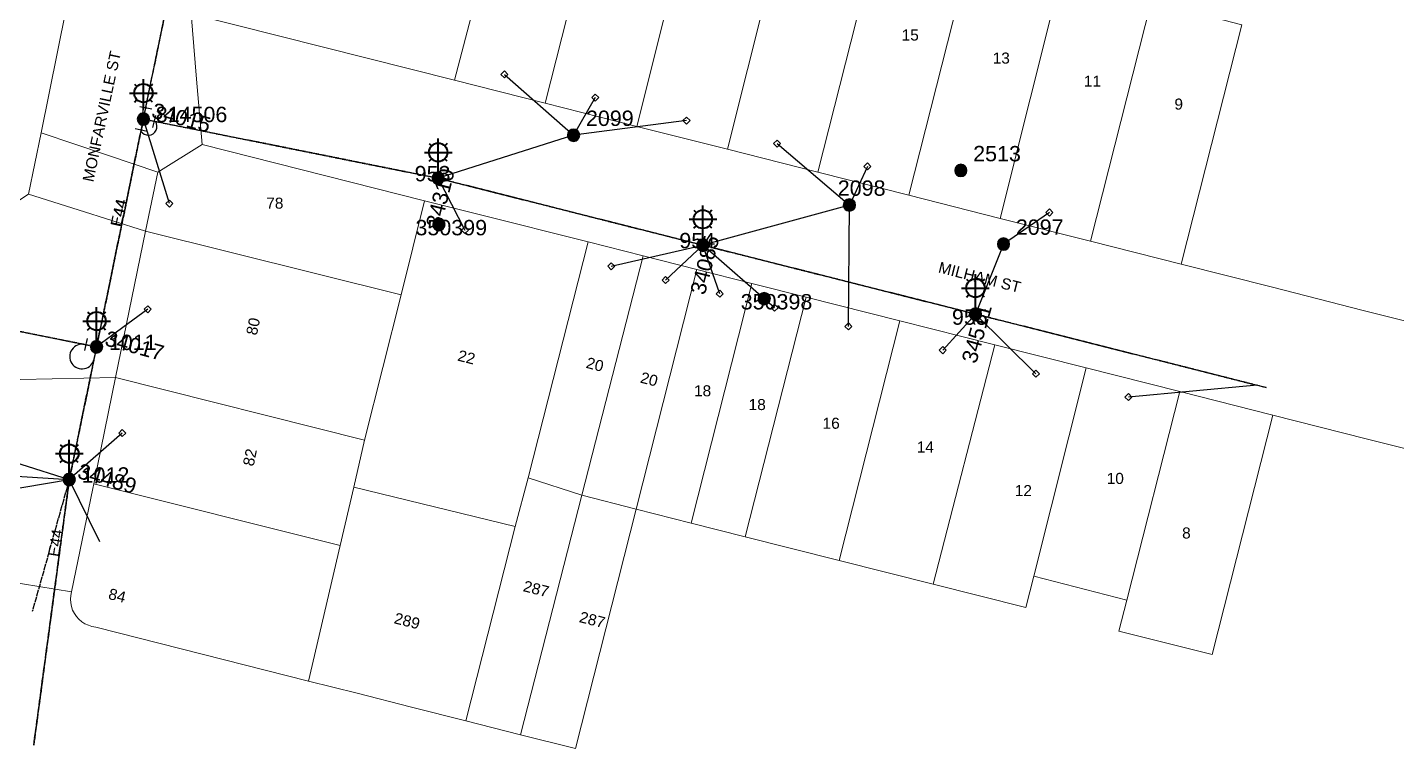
# Model space of a CAD drawing. Header units: metres. Extents: x 291879 to 294448, y 6259965 to 6261176.
# Drawn here: x 294040.9 to 294263.6, y 6260162.2 to 6260279.5 of the extents above; entities that cross this region are included whole.
import ezdxf
from ezdxf.enums import TextEntityAlignment as Align

# ---------------------------------------------------------------- set-up
doc = ezdxf.new("R2010")
doc.units = ezdxf.units.M
doc.linetypes.add('Cable Exist OH', pattern=[1, 1, 0])
doc.layers.get('0').update_dxf_attribs({"color": 6})
doc.layers.add('Cadastre Land Parcels_SP_EXT', color=9, linetype='Continuous', lineweight=5)
doc.layers.add('Cadastre Roads_SP_EXT', color=9, linetype='Continuous', lineweight=5)
for name, color, linetype in [('Equip_SP_SL_EXT', 7, 'Continuous'), ('Mains_HV_EXT', 7, 'Continuous'), ('Mains_LV_EXT', 7, 'Continuous'), ('Mains_SL_EXT', 7, 'Continuous'), ('Services_SP_EXT', 7, 'Continuous'), ('SupportsOH_SP_TR_HV_LV_SL_EXT', 7, 'Continuous')]:
    doc.layers.add(name, color=color, linetype=linetype)
doc.styles.add('iecARIAL', font='arial.ttf', dxfattribs={"height": 2})
doc.styles.add('POLE_LABEL', font='arial.ttf')
doc.styles.get("Standard").update_dxf_attribs({"font": 'arial.ttf'})

# ---------------------------------------------------------------- blocks, each defined once
blk = doc.blocks.new('SL_LANTERN_EXT')
at = {"lineweight": 40}
for p, q in [((-1.46, 5.68), (-1.06, 5.28)), ((0, 1.97), (0, 6.47)), ((1.46, 5.68), (1.06, 5.28)), ((-2.25, 4.22), (2.25, 4.22)), ((-1.46, 2.76), (-1.06, 3.16)), ((0, 0), (0, 2.72)), ((1.46, 2.76), (1.06, 3.16))]:
    blk.add_line(p, q, dxfattribs=at)
blk.add_circle((0, 4.22), 1.5, dxfattribs=at)
at = {"style": 'iecARIAL', "flags": 8}
blk.add_attdef('ASSET_NUM', (1.5, 1.5), '', height=2.5, dxfattribs=at)
for tag, p, height, flags in [('OPERATING_VOLTAGE', (0.98, -1.65), 0.2, 9), ('ORIENTATION', (0.98, -1.85), 0.2, 9), ('OWNED_BY', (0.98, -2.05), 0.2, 9), ('STATE', (0.98, -2.25), 0.2, 9), ('CONSTRUCTED_VOLTAGE', (0.98, -0.65), 0.2, 9), ('CONTROL_TYPE', (0.98, -0.85), 0.2, 9), ('LANTERN_PURPOSE', (0.98, -1.05), 0.2, 9), ('LANTERN_TYPE', (0.98, -1.25), 0.2, 9), ('NO_PHASES', (0.98, -1.45), 0.2, 9), ('LNUMBER', (2.18, -3.25), 2.5, 8), ('USAGE', (0.98, -2.45), 0.2, 9), ('CEXIST', (0.98, -2.65), 0.2, 9), ('CNEW', (0.98, -2.85), 0.2, 9), ('CNUMBER', (0.98, -3.05), 0.2, 9), ('CREMOVE', (0.98, -3.25), 0.2, 9), ('CREPLACE', (0.98, -3.45), 0.2, 9), ('LKINGHEIGHT', (0.98, -3.65), 0.2, 9), ('LBRACKET', (0.98, -3.85), 0.2, 9), ('LBRACKETVOCAB', (0.98, -4.05), 0.2, 9), ('LCATEGORY', (0.98, -4.25), 0.2, 9), ('LCHARGE1', (0.98, -4.45), 0.2, 9), ('LCHARGE1PERCENT', (0.98, -4.65), 0.2, 9), ('LCHARGE2', (0.98, -4.85), 0.2, 9), ('LCHARGE2PERCENT', (0.98, -5.05), 0.2, 9), ('LCHARGE3', (0.98, -5.25), 0.2, 9), ('LCHARGE3PERCENT', (0.98, -5.45), 0.2, 9), ('LEXIST', (0.98, -5.65), 0.2, 9), ('LLAMP', (0.98, -5.85), 0.2, 9), ('LLAMPVOCAB', (0.98, -6.05), 0.2, 9), ('LMAST', (0.98, -6.25), 0.2, 9), ('LMASTVOCAB', (0.98, -6.45), 0.2, 9), ('LNEW', (0.98, -6.65), 0.2, 9), ('LANTNUMBER', (0.98, -6.85), 0.2, 9), ('LOUTREACH', (0.98, -7.25), 0.2, 9), ('LOUTREACHVOCAB', (0.98, -7.45), 0.2, 9), ('LRATECODE', (0.98, -7.65), 0.2, 9), ('LREMOVE', (0.98, -7.85), 0.2, 9), ('LREPLACE', (0.98, -8.05), 0.2, 9), ('LTYPE', (0.98, -8.25), 0.2, 9), ('LTYPEVOCAB', (0.98, -8.45), 0.2, 9), ('LEGEND', (0.98, -8.65), 0.2, 9), ('LOCATION', (0.98, -8.85), 0.2, 9), ('NOTES', (0.98, -9.05), 0.2, 9), ('STREETNAME', (0.98, -9.25), 0.2, 9), ('SUBURB', (0.98, -9.45), 0.2, 1)]:
    blk.add_attdef(tag, p, '', height=height, dxfattribs=dict(flags=flags))
blk = doc.blocks.new('CCP_EXT')
at = {"flags": 9}
for tag, p in [('STATE', (0, -1.8)), ('NOTES', (0, -2))]:
    blk.add_attdef(tag, text='', height=0.2, dxfattribs=at).set_placement(p, align=Align.MIDDLE_LEFT)
blk.add_wipeout([(0, 0.57), (0.57, 0), (0, -0.57), (-0.57, 0)])
blk.add_lwpolyline([(-0.57, 0), (0, 0.57), (0.57, 0), (0, -0.57), (-0.57, 0)])
at = {"flags": 1}
blk.add_attdef('Z', (0, 0), '', height=0.2, dxfattribs=at)
at = {"flags": 9}
for tag, p in [('CCP_TYPE', (0, 0)), ('CONSTRUCTED_VOLTAGE', (0, -0.2)), ('OPERATING_VOLTAGE', (0, -0.6)), ('ORIENTATION', (0, -0.8)), ('OWNED_BY', (0, -1)), ('NO_PHASES', (0, -0.4)), ('USAGE', (0, -1.2)), ('LEGEND', (0, -1.4)), ('LIFE_SUPPORT', (0, -1.6))]:
    blk.add_attdef(tag, text='', height=0.2, dxfattribs=at).set_placement(p, align=Align.MIDDLE_LEFT)
blk = doc.blocks.new('POLE_EXT')
blk.add_hatch(color=256).paths.add_polyline_path([(-1, 0, 1), (1, 0, 1)])
blk.add_lwpolyline([(-1, 0, 1), (1, 0, 1)], format="xyb", close=True)
for tag, height, flags, p in [('pNumber', 2.5, 8, (-17.84, 2.07)), ('OWNED_BY', 0.2, 9, (1.35, -0.4)), ('SPECIAL_USE', 0.2, 9, (1.35, -0.8)), ('STATE', 0.2, 9, (1.35, -1)), ('cLV', 0.2, 9, (1.35, -1.4)), ('hDepth', 0.2, 9, (1.35, -1.6)), ('hDia', 0.2, 9, (1.35, -1.8)), ('cHV', 0.2, 9, (1.35, -2)), ('PARENT', 0.2, 9, (1.35, -0.6)), ('USAGE', 0.2, 9, (1.35, -1.2)), ('LBRACKET', 0.2, 9, (1.35, -2.2)), ('cLinedev', 0.2, 9, (1.35, -3.4)), ('pExisting', 0.2, 9, (1.35, -3.8)), ('pFooting', 0.2, 9, (1.35, -4.4)), ('LExisting', 0.2, 9, (1.35, -2.4)), ('LANTNUMBER', 0.2, 9, (1.35, -2.6)), ('LOther', 0.2, 9, (1.35, -2.8)), ('LRemove', 0.2, 9, (1.35, -3)), ('LEGEND', 0.2, 9, (1.35, -3.2)), ('LOCATION', 0.2, 9, (1.35, -3.6)), ('PFNUMBER', 0.2, 9, (1.35, -4)), ('NEWPFNUMBER', 0.2, 9, (1.35, -4.2)), ('pNew', 0.2, 9, (1.35, -4.6)), ('pRelocate', 0.2, 9, (1.35, -5)), ('pRemove', 0.2, 9, (1.35, -5.2)), ('pReplace', 0.2, 9, (1.35, -5.4)), ('pStay', 0.2, 9, (1.35, -5.6)), ('pType', 0.2, 9, (1.35, -5.8)), ('cspan', 0.2, 9, (1.35, -6)), ('STREETNAME', 0.2, 9, (1.35, -6.2)), ('SUBURB', 0.2, 9, (1.35, -6.4)), ('NOTES', 0.2, 9, (1.35, -6.6)), ('OPERATED_BY', 0.2, 9, (1.36, -7.01)), ('MAINTAINED_BY', 0.2, 9, (1.36, -6.81))]:
    blk.add_attdef(tag, text='', height=height, dxfattribs=dict(flags=flags)).set_placement(p, align=Align.MIDDLE_LEFT)
at = {"style": 'POLE_LABEL'}
for tag, height, flags, p in [('ASSET_NUM', 2.5, 8, (2, 2)), ('STRUCTURE_PLANT_NUMBER', 0.2, 9, (1.35, 0.03)), ('STREET_CODE', 0.2, 9, (1.35, -0.2))]:
    blk.add_attdef(tag, text='', height=height, dxfattribs=dict(at, flags=flags)).set_placement(p, align=Align.MIDDLE_LEFT)
at = {"flags": 1}
blk.add_attdef('Z', (1.35, -7.33), '', height=0.2, dxfattribs=at)
blk = doc.blocks.new('End Shackle_EXT')
at = {"flags": 9}
blk.add_attdef('NOTES', text='', height=0.2, dxfattribs=at).set_placement((0, -1.6), align=Align.MIDDLE_LEFT)
blk.add_wipeout([(0, 0.25), (1.81, 0.25), (1.82, -0.25), (0, -0.25)])
blk.add_line((1.81, -1), (1.81, 1))
at = {"flags": 1}
blk.add_attdef('Z', (0, 0), '', height=0.2, dxfattribs=at)
at = {"flags": 9}
for tag, p in [('CONNECTOR_TYPE', (0, 0)), ('CONSTRUCTED_VOLTAGE', (0, -0.2)), ('OPERATING_VOLTAGE', (0, -0.6)), ('ORIENTATION', (0, -0.8)), ('OWNED_BY', (0, -1)), ('STATE', (0, -1.2)), ('NO_PHASES', (0, -0.4)), ('USAGE', (0, -1.4))]:
    blk.add_attdef(tag, text='', height=0.2, dxfattribs=at).set_placement(p, align=Align.MIDDLE_LEFT)

msp = doc.modelspace()

# ---------------------------------------------------------------- linework, layer by layer
at = {"layer": 'Cadastre Land Parcels_SP_EXT', "linetype": 'Continuous'}
for points in [[(294129.3, 6260307.59), (294120.28, 6260309.88), (294117.29, 6260298.07), (294113.62, 6260283.35), (294110.4, 6260270.93), (294125.11, 6260267.21), (294134.99, 6260306.14), (294129.3, 6260307.59)], [(294144.06, 6260303.86), (294134.99, 6260306.14), (294125.11, 6260267.21), (294140.03, 6260263.43), (294149.82, 6260302.38), (294144.06, 6260303.86)], [(294158.86, 6260300.12), (294149.82, 6260302.38), (294140.03, 6260263.43), (294154.79, 6260259.69), (294164.56, 6260298.65), (294158.86, 6260300.12)], [(294173.7, 6260296.36), (294164.56, 6260298.65), (294154.79, 6260259.69), (294169.5, 6260255.96), (294179.35, 6260294.91), (294173.7, 6260296.36)], [(294188.29, 6260292.67), (294179.35, 6260294.91), (294169.5, 6260255.96), (294184.26, 6260252.22), (294194.16, 6260291.16), (294188.29, 6260292.67)], [(294113.62, 6260283.35), (294070.08, 6260294.34), (294067.54, 6260281.75), (294110.4, 6260270.93), (294113.62, 6260283.35)], [(294208.92, 6260287.42), (294203.13, 6260288.92), (294194.16, 6260291.16), (294184.26, 6260252.22), (294199.15, 6260248.45), (294208.92, 6260287.42)], [(294223.7, 6260283.69), (294218.12, 6260285.13), (294208.92, 6260287.42), (294199.15, 6260248.45), (294213.85, 6260244.73), (294223.7, 6260283.69)], [(294047.18, 6260282.27), (294031.61, 6260285.4), (294024.39, 6260249.61), (294033.95, 6260247.67), (294041.1, 6260252.4), (294043.13, 6260262.38), (294047.18, 6260282.27)], [(294238.44, 6260279.96), (294232.81, 6260281.41), (294223.7, 6260283.69), (294213.85, 6260244.73), (294228.58, 6260241), (294238.44, 6260279.96)], [(294105.49, 6260251.33), (294069.34, 6260260.46), (294062.12, 6260255.97), (294060.15, 6260246.35), (294101.72, 6260236.04), (294105.49, 6260251.33)], [(294132.13, 6260244.62), (294114.41, 6260249.09), (294105.49, 6260251.33), (294101.72, 6260236.04), (294095.76, 6260212.34), (294094.01, 6260204.72), (294120.27, 6260198.31), (294122.37, 6260206.25), (294132.13, 6260244.62)], [(294101.72, 6260236.04), (294060.15, 6260246.35), (294055.25, 6260222.57), (294095.76, 6260212.34), (294101.72, 6260236.04)], [(294141.06, 6260242.36), (294132.13, 6260244.62), (294122.37, 6260206.25), (294131.09, 6260203.41), (294141.06, 6260242.36)], [(294149.8, 6260240.12), (294141.06, 6260242.36), (294131.09, 6260203.41), (294139.92, 6260201.15), (294149.8, 6260240.12)], [(294158.74, 6260237.86), (294149.8, 6260240.12), (294139.92, 6260201.15), (294148.89, 6260198.88), (294158.74, 6260237.86)], [(294167.58, 6260235.62), (294158.74, 6260237.86), (294148.89, 6260198.88), (294157.67, 6260196.66), (294167.58, 6260235.62)], [(294182.81, 6260231.78), (294167.58, 6260235.62), (294157.67, 6260196.66), (294172.93, 6260192.8), (294182.81, 6260231.78)], [(294198.25, 6260227.88), (294182.81, 6260231.78), (294172.93, 6260192.8), (294188.26, 6260188.93), (294198.25, 6260227.88)], [(294213.12, 6260224.11), (294198.25, 6260227.88), (294188.26, 6260188.93), (294203.31, 6260185.13), (294204.62, 6260190.25), (294213.12, 6260224.11)], [(294228.36, 6260220.27), (294213.12, 6260224.11), (294204.62, 6260190.25), (294219.73, 6260186.34), (294228.36, 6260220.27)], [(294095.76, 6260212.34), (294055.25, 6260222.57), (294051.7, 6260205.24), (294091.79, 6260195.21), (294094.01, 6260204.72), (294095.76, 6260212.34)], [(294243.5, 6260216.44), (294228.36, 6260220.27), (294219.73, 6260186.34), (294218.42, 6260181.29), (294233.64, 6260177.48), (294243.5, 6260216.44)], [(294131.09, 6260203.41), (294122.37, 6260206.25), (294120.27, 6260198.31), (294112.24, 6260166.69), (294121.12, 6260164.44), (294131.09, 6260203.41)], [(294091.79, 6260195.21), (294051.7, 6260205.24), (294051.55, 6260204.5), (294048.08, 6260187.71), (294047.96, 6260187.11), (294047.92, 6260186.51), (294047.96, 6260185.9), (294048.08, 6260185.3), (294048.27, 6260184.72), (294048.55, 6260184.18), (294048.89, 6260183.68), (294049.3, 6260183.22), (294049.77, 6260182.83), (294050.28, 6260182.5), (294050.84, 6260182.25), (294051.42, 6260182.07), (294052.02, 6260181.92), (294086.65, 6260173.14), (294091.79, 6260195.21)], [(294120.27, 6260198.31), (294094.01, 6260204.72), (294091.79, 6260195.21), (294086.65, 6260173.14), (294094.57, 6260171.18), (294103.41, 6260168.93), (294112.24, 6260166.69), (294120.27, 6260198.31)], [(294139.92, 6260201.15), (294131.09, 6260203.41), (294121.12, 6260164.44), (294130.05, 6260162.17), (294139.92, 6260201.15)]]:
    msp.add_lwpolyline(points, close=True, dxfattribs=at)
at = {"layer": 'Cadastre Roads_SP_EXT', "linetype": 'Continuous'}
msp.add_lwpolyline([(294062.12, 6260255.97), (294054.08, 6260258.68), (294043.13, 6260262.38), (294041.1, 6260252.4), (294049.15, 6260249.85), (294060.15, 6260246.35), (294062.12, 6260255.97)], close=True, dxfattribs=at)
at = {"layer": 'Mains_LV_EXT', "linetype": 'Continuous'}
for points in [[(294059.38, 6260262.66, 1.021746), (294061.74, 6260264.22)], [(294050.21, 6260227.93, 2.417209), (294051.77, 6260225.57)]]:
    msp.add_lwpolyline(points, format="xyb", dxfattribs=at)
at = {"layer": 'Mains_LV_EXT', "linetype": 'Cable Exist OH'}
msp.add_lwpolyline([(294047.73, 6260205.95), (294041.95, 6260162.76)], dxfattribs=at)
at = {"layer": 'Mains_SL_EXT', "linetype": 'Cable Exist OH'}
for points in [[(294047.73, 6260205.95), (294041.7, 6260184.5)], [(294047.73, 6260205.95), (294041.95, 6260162.76)]]:
    msp.add_lwpolyline(points, dxfattribs=at)
at = {"layer": 'Services_SP_EXT'}
for points in [[(294129.76, 6260261.99), (294107.73, 6260254.98)], [(294174.61, 6260250.63), (294150.78, 6260244.09)], [(294199.68, 6260244.28), (294195.12, 6260232.89)], [(294024.08, 6260213.44), (294047.73, 6260205.95)], [(294021.67, 6260201.59), (294047.73, 6260205.95)], [(294022.88, 6260207.52), (294047.73, 6260205.95)], [(294052.67, 6260195.84), (294047.73, 6260205.95)]]:
    msp.add_lwpolyline(points, dxfattribs=at)

# ---------------------------------------------------------------- block references
at = {"layer": 'Equip_SP_SL_EXT'}
ref = msp.add_blockref('SL_LANTERN_EXT', (294059.78, 6260264.61), dxfattribs=at)
ref.add_attrib('ASSET_NUM', '34015', dxfattribs={"layer": '0', "height": 2.5, "rotation": 344.7183, "style": 'iecARIAL'}).set_placement((294061.28, 6260266.12), align=Align.MIDDLE_LEFT)
ref = msp.add_blockref('SL_LANTERN_EXT', (294107.73, 6260254.98), dxfattribs=at)
ref.add_attrib('ASSET_NUM', '34310', dxfattribs={"layer": '0', "height": 2.5, "rotation": 76.161, "style": 'iecARIAL'}).set_placement((294109.23, 6260256.48), align=Align.MIDDLE_RIGHT)
ref = msp.add_blockref('SL_LANTERN_EXT', (294150.78, 6260244.09), dxfattribs=at)
ref.add_attrib('ASSET_NUM', '34085', dxfattribs={"layer": '0', "height": 2.5, "rotation": 75.7743, "style": 'iecARIAL'}).set_placement((294152.28, 6260245.59), align=Align.MIDDLE_RIGHT)
ref = msp.add_blockref('SL_LANTERN_EXT', (294195.12, 6260232.89), dxfattribs=at)
ref.add_attrib('ASSET_NUM', '34511', dxfattribs={"layer": '0', "height": 2.5, "rotation": 74.5305, "style": 'iecARIAL'}).set_placement((294196.62, 6260234.39), align=Align.MIDDLE_RIGHT)
ref = msp.add_blockref('SL_LANTERN_EXT', (294052.17, 6260227.53), dxfattribs=at)
ref.add_attrib('ASSET_NUM', '34017', dxfattribs={"layer": '0', "height": 2.5, "rotation": 344.6998, "style": 'iecARIAL'}).set_placement((294053.67, 6260229.03), align=Align.MIDDLE_LEFT)
ref = msp.add_blockref('SL_LANTERN_EXT', (294047.73, 6260205.95), dxfattribs=at)
ref.add_attrib('ASSET_NUM', '34489', dxfattribs={"layer": '0', "height": 2.5, "rotation": 344.0107, "style": 'iecARIAL'}).set_placement((294049.23, 6260207.45), align=Align.MIDDLE_LEFT)
at = {"layer": 'SupportsOH_SP_TR_HV_LV_SL_EXT'}
ref = msp.add_blockref('POLE_EXT', (294129.76, 6260261.99), dxfattribs=at)
ref.add_attrib('ASSET_NUM', '2099', dxfattribs={"layer": '0', "height": 2.5, "rotation": 0.0314, "style": 'POLE_LABEL'}).set_placement((294131.76, 6260262.74), align=Align.BOTTOM_LEFT)
ref = msp.add_blockref('POLE_EXT', (294192.74, 6260256.25), dxfattribs=at)
ref.add_attrib('ASSET_NUM', '2513', dxfattribs={"layer": '0', "height": 2.5, "rotation": 359.8345, "style": 'POLE_LABEL'}).set_placement((294194.74, 6260257), align=Align.BOTTOM_LEFT)
ref = msp.add_blockref('POLE_EXT', (294107.73, 6260254.98), dxfattribs=at)
ref.add_attrib('ASSET_NUM', '953', dxfattribs={"layer": '0', "height": 2.5, "rotation": 359.9779, "style": 'POLE_LABEL'}).set_placement((294109.73, 6260255.73), align=Align.MIDDLE_RIGHT)
ref = msp.add_blockref('POLE_EXT', (294174.61, 6260250.63), dxfattribs=at)
ref.add_attrib('ASSET_NUM', '2098', dxfattribs={"layer": '0', "height": 2.5, "rotation": 0.0444, "style": 'POLE_LABEL'}).set_placement((294176.61, 6260251.38), align=Align.BOTTOM_CENTER)
ref = msp.add_blockref('POLE_EXT', (294150.78, 6260244.09), dxfattribs=at)
ref.add_attrib('ASSET_NUM', '954', dxfattribs={"layer": '0', "height": 2.5, "rotation": 359.9779, "style": 'POLE_LABEL'}).set_placement((294152.78, 6260244.84), align=Align.MIDDLE_RIGHT)
ref = msp.add_blockref('POLE_EXT', (294195.12, 6260232.89), dxfattribs=at)
ref.add_attrib('ASSET_NUM', '955', dxfattribs={"layer": '0', "height": 2.5, "rotation": 359.9778, "style": 'POLE_LABEL'}).set_placement((294197.12, 6260233.64), align=Align.TOP_RIGHT)
ref = msp.add_blockref('POLE_EXT', (294047.73, 6260205.95), dxfattribs=at)
ref.add_attrib('ASSET_NUM', '1012', dxfattribs={"layer": '0', "height": 2.5, "style": 'POLE_LABEL'}).set_placement((294049.73, 6260206.7), align=Align.MIDDLE_LEFT)

# ---------------------------------------------------------------- texts
at = {"layer": 'Cadastre Land Parcels_SP_EXT'}
for s, p in [('15', (294183.11, 6260277.39)), ('13', (294197.92, 6260273.64)), ('11', (294212.75, 6260269.88)), ('9', (294227.48, 6260266.15)), ('78', (294079.76, 6260250.03)), ('18', (294149.34, 6260219.5)), ('18', (294158.22, 6260217.26)), ('16', (294170.25, 6260214.22)), ('14', (294185.56, 6260210.35)), ('10', (294216.46, 6260205.24)), ('12', (294201.51, 6260203.26)), ('8', (294228.73, 6260196.36))]:
    msp.add_text(s, height=1.8, dxfattribs=at).set_placement(p)
for s, rotation, p in [('80', 78.3788, (294078.22, 6260229.33)), ('22', 345.8208, (294110.77, 6260225.34)), ('20', 345.7261, (294131.66, 6260224.16)), ('20', 345.7582, (294140.47, 6260221.76)), ('82', 78.3744, (294077.7, 6260208.02)), ('84', 345.7871, (294053.95, 6260186.56)), ('287', 345.7702, (294121.42, 6260187.82)), ('289', 345.8141, (294100.42, 6260182.6)), ('287', 345.8027, (294130.55, 6260182.79))]:
    msp.add_text(s, height=1.8, rotation=rotation, dxfattribs=at).set_placement(p)
at = {"layer": 'Cadastre Roads_SP_EXT'}
for s, rotation, p in [('MONFARVILLE ST', 77.9422, (294051.62, 6260254.27)), ('MILHAM ST', 345.7983, (294188.95, 6260239.68))]:
    msp.add_text(s, height=1.8, rotation=rotation, dxfattribs=at).set_placement(p)
at = {"layer": 'Mains_LV_EXT'}
for rotation, p in [(77.303, (294056.16, 6260246.94)), (77.3232, (294056.17, 6260247.02)), (81.2966, (294046.04, 6260193.3))]:
    msp.add_text('E44', height=1.8, rotation=rotation, dxfattribs=at).set_placement(p)

# ---------------------------------------------------------------- next in the draw order: block references
at = {"layer": 'Services_SP_EXT'}
for p in [(294118.49, 6260271.87), (294133.28, 6260268.12), (294148.12, 6260264.36), (294162.86, 6260260.63), (294177.54, 6260256.91), (294064.02, 6260250.86), (294207.15, 6260249.41), (294112.09, 6260246.54), (294135.87, 6260240.66), (294144.71, 6260238.41), (294153.52, 6260236.18), (294162.44, 6260233.92), (294060.5, 6260233.66), (294174.46, 6260230.88), (294189.81, 6260227.01), (294204.96, 6260223.18), (294220, 6260219.37), (294056.35, 6260213.52)]:
    msp.add_blockref('CCP_EXT', p, dxfattribs=at)

# ---------------------------------------------------------------- next in the draw order: linework, layer by layer
at = {"layer": 'Cadastre Roads_SP_EXT', "linetype": 'Continuous'}
msp.add_lwpolyline([(294277.2, 6260228.68), (294258.2, 6260233.49), (294243.41, 6260237.24), (294228.58, 6260241), (294213.85, 6260244.73), (294199.15, 6260248.45), (294184.26, 6260252.22), (294169.5, 6260255.96), (294154.79, 6260259.69), (294140.03, 6260263.43), (294125.11, 6260267.21), (294110.4, 6260270.93), (294110.4, 6260270.93), (294067.54, 6260281.75), (294068.44, 6260271.09), (294069.34, 6260260.46), (294105.49, 6260251.33), (294114.41, 6260249.09), (294132.13, 6260244.62), (294141.06, 6260242.36), (294149.8, 6260240.12), (294158.74, 6260237.86), (294167.58, 6260235.62), (294182.81, 6260231.78), (294198.25, 6260227.88), (294213.12, 6260224.11), (294228.36, 6260220.27), (294243.5, 6260216.44), (294258.65, 6260212.6), (294273.77, 6260208.78)], dxfattribs=at)
msp.add_lwpolyline([(294055.25, 6260222.57), (294039.79, 6260222.24), (294028.79, 6260221.99), (294027.52, 6260215.81), (294026.33, 6260209.91), (294025.13, 6260204.04), (294023.9, 6260197.95), (294022.66, 6260191.85), (294037.46, 6260189.44), (294048.08, 6260187.71), (294051.55, 6260204.5), (294051.7, 6260205.24), (294055.25, 6260222.57)], close=True, dxfattribs=at)
at = {"layer": 'Mains_LV_EXT', "linetype": 'Cable Exist OH'}
for points in [[(294150.78, 6260244.09), (294107.73, 6260254.98)], [(294195.12, 6260232.89), (294150.78, 6260244.09)], [(294242.39, 6260220.93), (294195.12, 6260232.89)]]:
    msp.add_lwpolyline(points, dxfattribs=at)
at = {"layer": 'Mains_SL_EXT', "linetype": 'Cable Exist OH'}
for points in [[(294107.73, 6260254.98), (294150.78, 6260244.09)], [(294150.78, 6260244.09), (294195.12, 6260232.89)], [(294195.12, 6260232.89), (294242.39, 6260220.93)]]:
    msp.add_lwpolyline(points, dxfattribs=at)
at = {"layer": 'Services_SP_EXT'}
for points in [[(294118.49, 6260271.87), (294129.76, 6260261.99)], [(294133.28, 6260268.12), (294129.76, 6260261.99)], [(294064.02, 6260250.86), (294059.78, 6260264.61)], [(294148.12, 6260264.36), (294129.76, 6260261.99)], [(294162.86, 6260260.63), (294174.61, 6260250.63)], [(294177.54, 6260256.91), (294174.61, 6260250.63)], [(294107.73, 6260254.98), (294112.09, 6260246.54)], [(294174.46, 6260230.88), (294174.61, 6260250.63)], [(294207.15, 6260249.41), (294199.68, 6260244.28)], [(294135.87, 6260240.66), (294150.78, 6260244.09)], [(294144.71, 6260238.41), (294150.78, 6260244.09)], [(294153.52, 6260236.18), (294150.78, 6260244.09)], [(294162.44, 6260233.92), (294150.78, 6260244.09)], [(294060.5, 6260233.66), (294052.17, 6260227.53)], [(294189.81, 6260227.01), (294195.12, 6260232.89)], [(294204.96, 6260223.18), (294195.12, 6260232.89)], [(294240.94, 6260221.3), (294220, 6260219.37)], [(294056.35, 6260213.52), (294047.73, 6260205.95)]]:
    msp.add_lwpolyline(points, dxfattribs=at)

# ---------------------------------------------------------------- next in the draw order: block references
at = {"layer": 'SupportsOH_SP_TR_HV_LV_SL_EXT'}
ref = msp.add_blockref('POLE_EXT', (294107.86, 6260247.45), dxfattribs=at)
ref.add_attrib('ASSET_NUM', '350399', dxfattribs={"layer": '0', "height": 2.5, "style": 'POLE_LABEL'}).set_placement((294109.86, 6260248.2), align=Align.TOP_CENTER)
ref = msp.add_blockref('POLE_EXT', (294199.68, 6260244.28), dxfattribs=at)
ref.add_attrib('ASSET_NUM', '2097', dxfattribs={"layer": '0', "height": 2.5, "rotation": 0.0237, "style": 'POLE_LABEL'}).set_placement((294201.68, 6260245.03), align=Align.BOTTOM_LEFT)
ref = msp.add_blockref('POLE_EXT', (294160.76, 6260235.39), dxfattribs=at)
ref.add_attrib('ASSET_NUM', '350398', dxfattribs={"layer": '0', "height": 2.5, "style": 'POLE_LABEL'}).set_placement((294162.76, 6260236.14), align=Align.TOP_CENTER)

# ---------------------------------------------------------------- next in the draw order: block references
at = {"layer": 'Mains_SL_EXT'}
for p, rotation in [((294059.81, 6260264.63), 346.2930390543996), ((294052.17, 6260227.53), 167.551812171335)]:
    msp.add_blockref('End Shackle_EXT', p, dxfattribs=dict(at, rotation=rotation))

# ---------------------------------------------------------------- next in the draw order: linework, layer by layer
at = {"layer": 'Mains_HV_EXT', "linetype": 'Cable Exist OH'}
for points in [[(294012.25, 6260235.59), (294052.17, 6260227.53)], [(294041.95, 6260162.76), (294047.73, 6260205.95), (294052.17, 6260227.53)]]:
    msp.add_lwpolyline(points, dxfattribs=at)
at = {"layer": 'Mains_LV_EXT', "linetype": 'Cable Exist OH'}
for points in [[(294052.17, 6260227.53), (294012.25, 6260235.59)], [(294052.17, 6260227.53), (294047.73, 6260205.95)]]:
    msp.add_lwpolyline(points, dxfattribs=at)
at = {"layer": 'Mains_SL_EXT', "linetype": 'Cable Exist OH'}
for points in [[(294012.25, 6260235.59), (294052.17, 6260227.53)], [(294047.73, 6260205.95), (294052.17, 6260227.53)]]:
    msp.add_lwpolyline(points, dxfattribs=at)

# ---------------------------------------------------------------- next in the draw order: block references
at = {"layer": 'Mains_SL_EXT', "rotation": 78.5103649588841}
msp.add_blockref('End Shackle_EXT', (294059.81, 6260264.63), dxfattribs=at)
at = {"layer": 'SupportsOH_SP_TR_HV_LV_SL_EXT'}
ref = msp.add_blockref('POLE_EXT', (294052.17, 6260227.53), dxfattribs=at)
ref.add_attrib('ASSET_NUM', '1011', dxfattribs={"layer": '0', "height": 2.5, "style": 'POLE_LABEL'}).set_placement((294054.17, 6260228.28), align=Align.MIDDLE_LEFT)

# ---------------------------------------------------------------- next in the draw order: block references
at = {"layer": 'Mains_SL_EXT', "rotation": 258.06331568692}
msp.add_blockref('End Shackle_EXT', (294059.81, 6260264.63), dxfattribs=at)

# ---------------------------------------------------------------- next in the draw order: linework, layer by layer
at = {"layer": 'Mains_HV_EXT', "linetype": 'Cable Exist OH'}
msp.add_lwpolyline([(294052.17, 6260227.53), (294072.09, 6260324.6)], dxfattribs=at)
at = {"layer": 'Mains_LV_EXT', "linetype": 'Cable Exist OH'}
for points in [[(294059.78, 6260264.61), (294066.16, 6260295.22)], [(294059.78, 6260264.61), (294052.17, 6260227.53)], [(294107.73, 6260254.98), (294059.78, 6260264.61)]]:
    msp.add_lwpolyline(points, dxfattribs=at)
at = {"layer": 'Mains_SL_EXT', "linetype": 'Cable Exist OH'}
for points in [[(294059.78, 6260264.61), (294066.16, 6260295.22)], [(294052.17, 6260227.53), (294059.78, 6260264.61)], [(294059.78, 6260264.61), (294107.73, 6260254.98)]]:
    msp.add_lwpolyline(points, dxfattribs=at)

# ---------------------------------------------------------------- next in the draw order: block references
at = {"layer": 'SupportsOH_SP_TR_HV_LV_SL_EXT'}
ref = msp.add_blockref('POLE_EXT', (294059.78, 6260264.61), dxfattribs=at)
ref.add_attrib('ASSET_NUM', '814506', dxfattribs={"layer": '0', "height": 2.5, "rotation": 0.0252, "style": 'POLE_LABEL'}).set_placement((294061.78, 6260265.36), align=Align.MIDDLE_LEFT)

doc.saveas('drawing.dxf')
